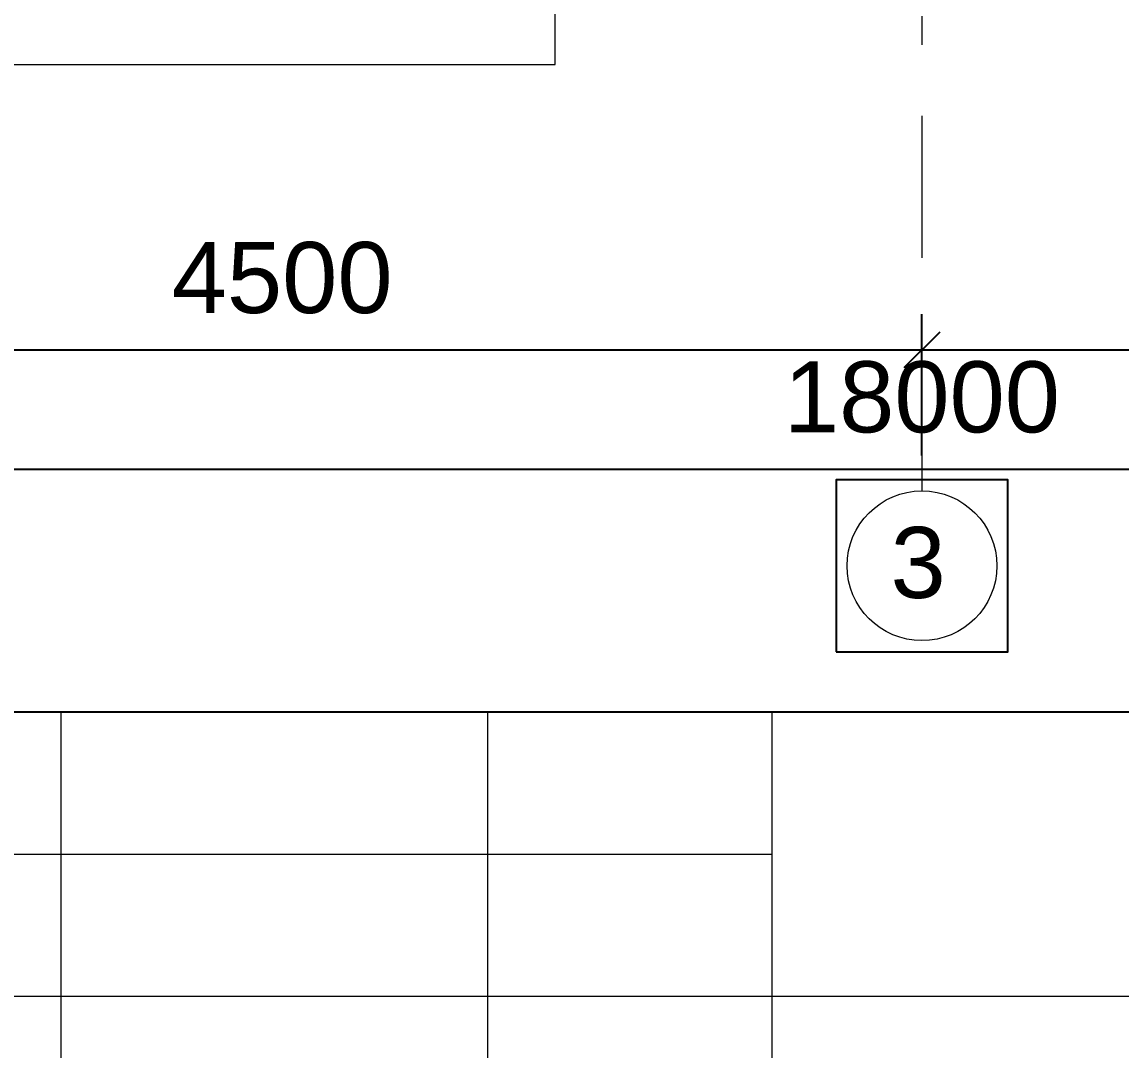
# Model space of a CAD drawing. Header units: metres. Extents: x 0 to 28.5, y 0 to 40.3.
# Drawn here: x 13.863 to 17.728, y 4.811 to 8.428 of the extents above; entities that cross this region are included whole.
import ezdxf
from ezdxf.enums import TextEntityAlignment as Align

# ---------------------------------------------------------------- set-up
doc = ezdxf.new("R2010")
doc.units = ezdxf.units.M
doc.header["$MEASUREMENT"] = 0
doc.linetypes.add('( Dashdot )', pattern=[1.001, 0.5, -0.25, 0.001, -0.25])
doc.layers.add('YOLO_STAMP', color=1, linetype='Continuous')
doc.layers.add('YOLO_TABLE', color=1, linetype='Continuous')
doc.styles.get("Standard").update_dxf_attribs({"font": 'times.ttf'})
doc.styles.add('Style-Arial', font='arial.ttf')
doc.dimstyles.get("Standard").update_dxf_attribs({"dimtxt": 0.18, "dimasz": 0.18, "dimexe": 0.18, "dimexo": 0.0625, "dimgap": 0.09, "dimtad": 0, "dimtih": 1, "dimtoh": 1, "dimdec": 4, "dimzin": 0, "dimdsep": 46, "dimtxsty": 'STANDARD', "dimcen": 0.09, "dimadec": 0, "dimazin": 0, "dimtfac": 1, "dimtdec": 4, "dimtofl": 0, "dimtmove": 0, "dimatfit": 3, "dimfxl": 1, "dimtolj": 1, "dimtzin": 0, "dimarcsym": 0})

# ---------------------------------------------------------------- blocks, each defined once
blk = doc.blocks.new('_Oblique')
at = {"color": 0, "linetype": 'ByBlock', "lineweight": -2}
blk.add_line((0.5, 0.5), (-0.5, -0.5), dxfattribs=at)
blk = doc.blocks.new('*D1133')
at = {"color": 0, "linetype": 'Continuous', "lineweight": -2, "transparency": 16777216}
for p, q in [((8.0279, 6.9028), (8.0279, 6.9794)), ((26.0279, 6.9028), (26.0279, 6.9794)), ((8.0279, 6.8544), (26.0279, 6.8544))]:
    blk.add_line(p, q, dxfattribs=at)
at = {"layer": 'Defpoints', "color": 0, "linetype": 'Continuous', "lineweight": 30, "transparency": 16777216}
for p in [(26.0279, 6.8544), (8.0279, 6.7778), (26.0279, 6.7778)]:
    blk.add_point(p, dxfattribs=at)
at = {"color": 0, "linetype": 'Continuous', "lineweight": -2, "transparency": 16777216, "xscale": 0.125, "yscale": 0.125, "zscale": 0.125, "rotation": 180}
blk.add_blockref('_Oblique', (8.0279, 6.8544), dxfattribs=at)
at = {"color": 0, "linetype": 'Continuous', "lineweight": -2, "transparency": 16777216, "xscale": 0.125, "yscale": 0.125, "zscale": 0.125}
blk.add_blockref('_Oblique', (26.0279, 6.8544), dxfattribs=at)
at = {"color": 0, "linetype": 'Continuous', "lineweight": 0, "transparency": 16777216, "insert": (17.0279, 7.107), "char_height": 0.25, "attachment_point": 5, "style": 'Style-Arial'}
blk.add_mtext('\\A1;18000', dxfattribs=at)
blk = doc.blocks.new('*D1134')
at = {"color": 0, "linetype": 'Continuous', "lineweight": -2, "transparency": 16777216}
for p, q in [((12.5279, 6.9028), (12.5279, 7.3992)), ((17.0279, 6.9028), (17.0279, 7.3992)), ((12.5279, 7.2742), (17.0279, 7.2742))]:
    blk.add_line(p, q, dxfattribs=at)
at = {"layer": 'Defpoints', "color": 0, "linetype": 'Continuous', "lineweight": 30, "transparency": 16777216}
for p in [(17.0279, 7.2742), (12.5279, 6.7778), (17.0279, 6.7778)]:
    blk.add_point(p, dxfattribs=at)
at = {"color": 0, "linetype": 'Continuous', "lineweight": -2, "transparency": 16777216, "xscale": 0.125, "yscale": 0.125, "zscale": 0.125, "rotation": 180}
blk.add_blockref('_Oblique', (12.5279, 7.2742), dxfattribs=at)
at = {"color": 0, "linetype": 'Continuous', "lineweight": -2, "transparency": 16777216, "xscale": 0.125, "yscale": 0.125, "zscale": 0.125}
blk.add_blockref('_Oblique', (17.0279, 7.2742), dxfattribs=at)
at = {"color": 0, "linetype": 'Continuous', "lineweight": 0, "transparency": 16777216, "insert": (14.7779, 7.5268), "char_height": 0.25, "attachment_point": 5, "style": 'Style-Arial'}
blk.add_mtext('\\A1;4500', dxfattribs=at)
blk = doc.blocks.new('*D1135')
at = {"color": 0, "linetype": 'Continuous', "lineweight": -2, "transparency": 16777216}
for p, q in [((17.0279, 6.9028), (17.0279, 7.3992)), ((21.5279, 6.9028), (21.5279, 7.3992)), ((17.0279, 7.2742), (21.5279, 7.2742))]:
    blk.add_line(p, q, dxfattribs=at)
at = {"layer": 'Defpoints', "color": 0, "linetype": 'Continuous', "lineweight": 30, "transparency": 16777216}
for p in [(21.5279, 7.2742), (17.0279, 6.7778), (21.5279, 6.7778)]:
    blk.add_point(p, dxfattribs=at)
at = {"color": 0, "linetype": 'Continuous', "lineweight": -2, "transparency": 16777216, "xscale": 0.125, "yscale": 0.125, "zscale": 0.125, "rotation": 180}
blk.add_blockref('_Oblique', (17.0279, 7.2742), dxfattribs=at)
at = {"color": 0, "linetype": 'Continuous', "lineweight": -2, "transparency": 16777216, "xscale": 0.125, "yscale": 0.125, "zscale": 0.125}
blk.add_blockref('_Oblique', (21.5279, 7.2742), dxfattribs=at)
at = {"color": 0, "linetype": 'Continuous', "lineweight": 0, "transparency": 16777216, "insert": (19.2779, 7.5268), "char_height": 0.25, "attachment_point": 5, "style": 'Style-Arial'}
blk.add_mtext('\\A1;4500', dxfattribs=at)

msp = doc.modelspace()

# ---------------------------------------------------------------- linework, layer by layer
at = {"color": 1, "linetype": '( Dashdot )', "lineweight": 0}
msp.add_line((17.02794243, 38.8977528), (17.02794243, 6.7777528), dxfattribs=at)
at = {"color": 7, "linetype": 'Continuous', "lineweight": 13}
for p, q in [((15.73794243, 8.2777528), (15.73794243, 11.2777528)), ((4.90794243, 8.2777528), (15.73794243, 8.2777528)), ((10.00000067, 5.9999811), (28.50000067, 5.9999811)), ((14.00000067, 5.9999811), (14.00000067, 0.4999811)), ((15.50000067, 5.9999811), (15.50000067, 0.4999811)), ((16.50000067, 5.9999811), (16.50000067, 0.4999811)), ((16.50000067, 4.9999811), (28.50000067, 4.9999811))]:
    msp.add_line(p, q, dxfattribs=at)
at = {"color": 7, "linetype": 'Continuous', "lineweight": 0}
for p, q in [((10.00000067, 5.4999811), (16.50000067, 5.4999811)), ((10.00000067, 4.9999811), (16.50000067, 4.9999811))]:
    msp.add_line(p, q, dxfattribs=at)
at = {"color": 7, "linetype": 'Continuous', "lineweight": 13}
msp.add_circle((17.02794243, 6.51439735), 0.26335544, dxfattribs=at)
at = {"layer": 'YOLO_STAMP'}
msp.add_lwpolyline([(10.00000067, 5.9999811), (28.50000067, 5.9999811), (28.50000067, 0.4999811), (10.00000067, 0.4999811)], close=True, dxfattribs=at)
at = {"layer": 'YOLO_TABLE'}
msp.add_lwpolyline([(16.72579216, 6.21224708), (17.3300927, 6.21224708), (17.3300927, 6.81654762), (16.72579216, 6.81654762)], close=True, dxfattribs=at)

# ---------------------------------------------------------------- texts
at = {"color": 7, "linetype": 'Continuous', "lineweight": 30, "style": 'Style-Arial'}
msp.add_text('3', height=0.25, dxfattribs=at).set_placement((16.91748701, 6.6511105), align=Align.TOP_LEFT)

# ---------------------------------------------------------------- dimensions: what is measured, and where the dimension line sits
at = {"color": 5, "linetype": 'Continuous', "lineweight": 0}
for base, p1, p2, picture, middle in [((17.02794243, 7.27418503), (12.52794243, 6.7777528), (17.02794243, 6.7777528), '*D1134', (14.77794243, 7.52682828)), ((21.52794243, 7.27418503), (17.02794243, 6.7777528), (21.52794243, 6.7777528), '*D1135', (19.27794243, 7.52682828)), ((26.02794243, 6.85436232), (8.02794243, 6.7777528), (26.02794243, 6.7777528), '*D1133', (17.02794243, 7.10700557))]:
    dim = msp.add_linear_dim(base=base, p1=p1, p2=p2, dimstyle='Standard', override={"dimtxt": 0.25, "dimasz": 0.125, "dimexe": 0.125, "dimexo": 0.125, "dimgap": 0.125, "dimtad": 1, "dimtih": 0, "dimtoh": 0, "dimlfac": 1000, "dimzin": 11, "dimtxsty": 'Style-Arial', "dimblk": 'Oblique', "dimfrac": 2, "dimtzin": 11}, dxfattribs=at)
    dim.commit()
    dim.dimension.update_dxf_attribs({"geometry": picture, "text_midpoint": middle})

doc.saveas('drawing.dxf')
